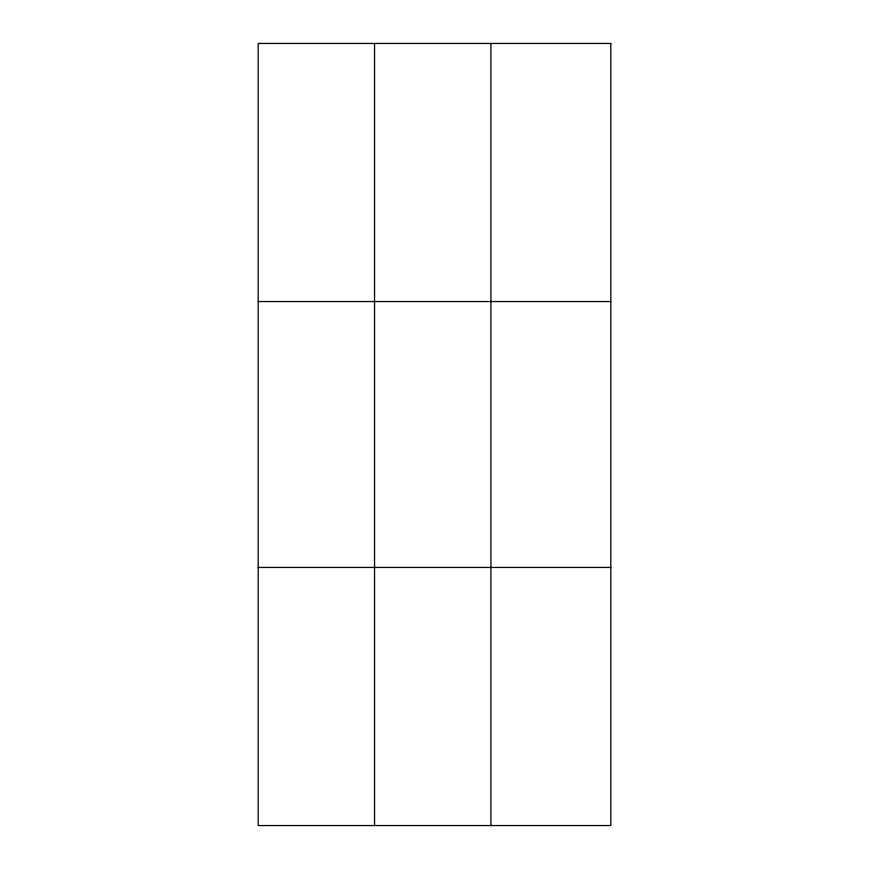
<?xml version="1.0" encoding="UTF-8"?>
<svg xmlns="http://www.w3.org/2000/svg" width="869" height="869" viewBox="0 0 869 869"><rect width="100%" height="100%" fill="white"/><g stroke="black" fill="none" stroke-linecap="round" stroke-linejoin="round"><path stroke-width="1.3" d="M374.55 43.45L374.55 825.55M490.92 43.45L490.92 825.55M258.191 301.543L610.809 301.543M258.191 567.457L610.809 567.457M610.809 43.45L610.809 825.55L258.191 825.55L258.191 43.45L610.809 43.45"/></g></svg>
